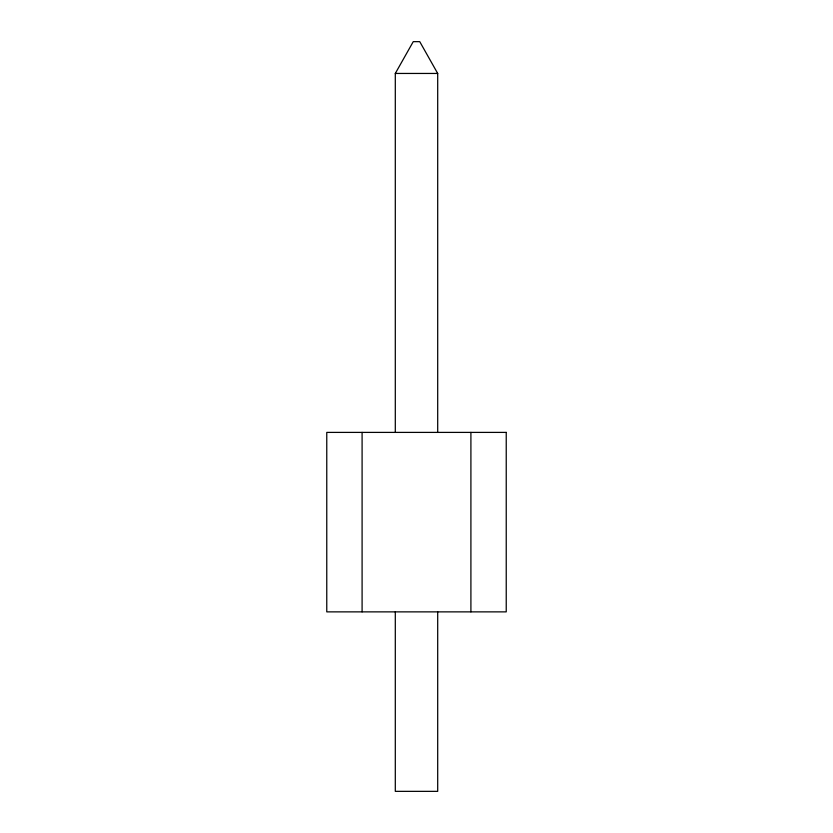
<?xml version="1.0" encoding="UTF-8"?>
<svg xmlns="http://www.w3.org/2000/svg" width="833" height="833" viewBox="0 0 833 833"><rect width="100%" height="100%" fill="white"/><g stroke="black" fill="none" stroke-linecap="round" stroke-linejoin="round"><path stroke-width="1.25" d="M395.3 432.4L395.3 73.45L413.251 41.65L419.749 41.65L437.7 73.45L437.7 432.4M395.3 73.45L437.7 73.45M470.905 432.4L470.905 611.87M437.7 611.87L437.7 791.35L395.3 791.35L395.3 611.87M362.095 432.4L362.095 611.87M506.235 432.4L326.765 432.4L326.765 611.87L506.235 611.87L506.235 432.4"/></g></svg>
